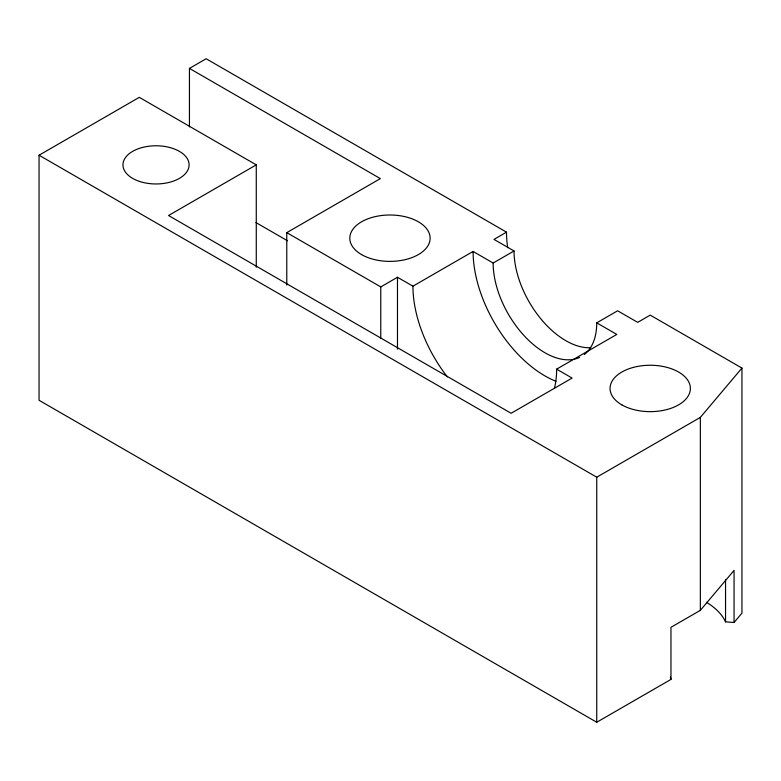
<?xml version="1.0" encoding="UTF-8"?>
<svg xmlns="http://www.w3.org/2000/svg" width="781" height="781" viewBox="0 0 781 781"><rect width="100%" height="100%" fill="white"/><g stroke="black" fill="none" stroke-linecap="round" stroke-linejoin="round"><path stroke-width="1.17" d="M706.454 602.297A77.983 45.025 0 0 1 725.549 621.842L734.062 622.486L734.062 570.394L700.352 610.342L670.957 627.309L670.957 679.411L596.743 722.249L39.05 400.272L39.05 155.224L596.743 477.201L700.352 417.386L741.95 368.085L650.222 315.124L637.687 322.368L617.634 310.789L596.743 322.846A73.258 42.291 60 0 1 584.325 354.535M734.062 622.486L741.95 613.134L741.95 368.085M39.05 155.224L139.311 97.342L256.275 164.869L256.275 267.239M189.441 126.893L189.441 68.396L206.155 58.751L506.508 232.162A101.618 58.673 60 0 0 507.67 247.626M256.275 164.869L168.55 215.517L511.106 413.286L572.102 378.072L556.638 369.149A101.618 58.673 60 0 1 554.471 388.147M286.773 285.045L286.773 232.64L380.347 178.615L189.441 68.396M286.773 232.64L380.767 286.91L397.48 277.265L412.934 286.188A101.618 58.673 60 0 0 447.406 376.94M412.934 286.188L473.091 251.453L493.143 263.031A73.258 42.291 60 0 0 523.885 335.43A73.258 42.291 60 0 0 579.619 357.395M506.508 232.162L493.982 239.396L514.035 250.974A73.258 42.291 60 0 0 590.67 347.711M493.143 263.031L514.035 250.974M556.638 369.149L616.795 334.424L596.743 322.846M255.895 222.526L287.535 240.802M670.401 676.99L670.957 679.411M725.549 579.443L725.549 621.842M700.352 417.386L700.352 610.342M596.743 477.201L596.743 722.249M397.48 277.265L397.48 349.166M380.767 286.91L380.767 338.095M555.974 381.294A101.618 58.673 60 0 1 473.091 251.453M361.554 254.586A40.173 23.196 0 0 0 428.769 244.189A40.173 23.196 0 0 0 379.566 215.79A40.173 23.196 0 0 0 361.554 254.586M139.477 181.407A33.085 19.105 0 0 0 189.1 164.869A33.085 19.105 0 0 0 139.477 148.331A33.085 19.105 0 0 0 139.477 181.407M621.813 404.851A40.173 23.196 0 0 0 689.018 394.454A40.173 23.196 0 0 0 639.824 366.045A40.173 23.196 0 0 0 621.813 404.851"/></g></svg>
